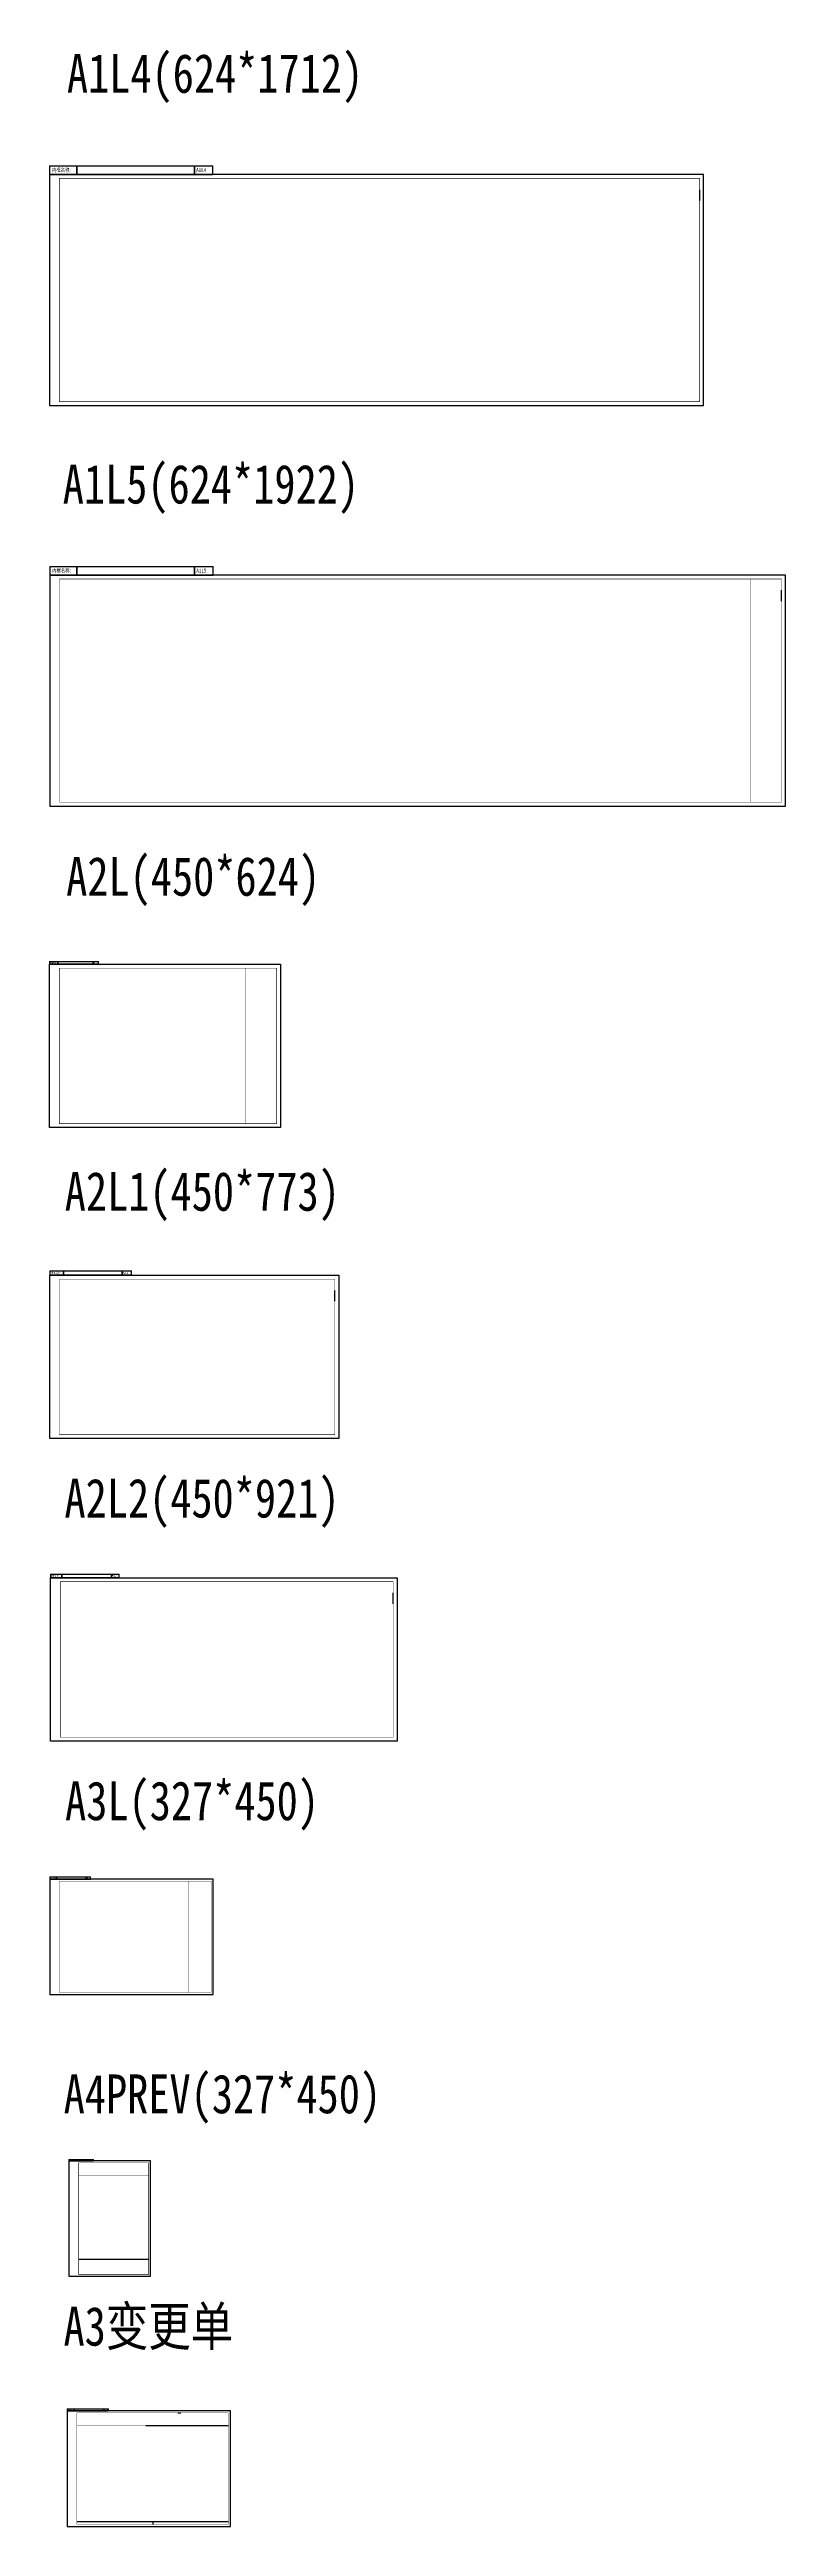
# Model space of a CAD drawing. Header units: millimetres. Extents: x -643177 to 2378000, y -101687 to 1700000.
# Drawn here: x -643081 to -453837, y 164172 to 801296 of the extents above; entities that cross this region are included whole.
import ezdxf

# ---------------------------------------------------------------- set-up
doc = ezdxf.new("R2010")
doc.units = ezdxf.units.MM
doc.header["$LTSCALE"] = 500
doc.layers.add('内框', color=8, linetype='Continuous', plot=False)
doc.styles.add('TH-STYLE1', font='Stfangso.ttf', dxfattribs={"width": 0.8})
doc.styles.add('黑体', font='simhei.ttf')

# ---------------------------------------------------------------- blocks, each defined once
blk = doc.blocks.new('THAPE_A1L4_inner')
blk.add_line((1672, 527), (1672, 555))
at = {"layer": '内框'}
for p, q in [((0, 616), (0, 594)), ((0, 616), (420, 616)), ((0, 594), (70, 594)), ((40, 594), (0, 594)), ((120, 594), (40, 594)), ((70, 594), (70, 616)), ((70, 616), (70, 594)), ((70, 594), (372.7, 594)), ((280, 594), (120, 594)), ((420, 594), (280, 594)), ((372.7, 594), (372.6, 616)), ((372.6, 616), (372.7, 594)), ((372.7, 594), (420, 594)), ((420, 594), (420, 616))]:
    blk.add_line(p, q, dxfattribs=at)
blk.add_lwpolyline([(0, 0), (1682, 0), (1682, 594), (0, 594)], close=True, dxfattribs=at)
at = {"layer": '内框', "const_width": 1.4}
blk.add_lwpolyline([(25, 584), (25, 10), (1672, 10), (1672, 584)], close=True, dxfattribs=at)
at = {"layer": '内框', "const_width": 0.5}
blk.add_lwpolyline([(1592, 584), (1592, 10)], dxfattribs=at)
at = {"layer": '内框', "style": '黑体', "width": 0.8}
for s, p in [('内框名称：', (6.3, 600.6)), ('A1L4', (377, 600.6))]:
    blk.add_text(s, height=10, dxfattribs=at).set_placement(p)
blk.add_attdef('内框名称', (73.6, 600.6), '', height=10, dxfattribs=at)
blk = doc.blocks.new('THAPE_A1L5_inner')
blk.add_line((1882, 527), (1882, 555))
at = {"layer": '内框'}
for p, q in [((0, 616), (0, 594)), ((0, 616), (420, 616)), ((0, 594), (70, 594)), ((40, 594), (0, 594)), ((120, 594), (40, 594)), ((70, 594), (70, 616)), ((70, 616), (70, 594)), ((70, 594), (372.7, 594)), ((280, 594), (120, 594)), ((420, 594), (280, 594)), ((372.7, 594), (372.6, 616)), ((372.6, 616), (372.7, 594)), ((372.7, 594), (420, 594)), ((420, 594), (420, 616))]:
    blk.add_line(p, q, dxfattribs=at)
blk.add_lwpolyline([(0, 0), (1892, 0), (1892, 594), (0, 594)], close=True, dxfattribs=at)
at = {"layer": '内框', "const_width": 1.4}
blk.add_lwpolyline([(25, 584), (25, 10), (1882, 10), (1882, 584)], close=True, dxfattribs=at)
at = {"layer": '内框', "const_width": 0.5}
blk.add_lwpolyline([(1802, 584), (1802, 10)], dxfattribs=at)
at = {"layer": '内框', "style": '黑体', "width": 0.8}
for s, p in [('内框名称：', (6.3, 600.6)), ('A1L5', (377, 600.6))]:
    blk.add_text(s, height=10, dxfattribs=at).set_placement(p)
blk.add_attdef('内框名称', (73.6, 600.6), '', height=10, dxfattribs=at)
blk = doc.blocks.new('THAPE_A2L_inner')
at = {"layer": '内框'}
for p, q in [((0, 426.6), (0, 420)), ((0, 426.6), (126, 426.6)), ((0, 420), (21, 420)), ((12, 420), (0, 420)), ((36, 420), (12, 420)), ((21, 420), (21, 426.6)), ((21, 426.6), (21, 420)), ((21, 420), (111.8, 420)), ((84, 420), (36, 420)), ((126, 420), (84, 420)), ((111.8, 420), (111.8, 426.6)), ((111.8, 426.6), (111.8, 420)), ((111.8, 420), (126, 420)), ((126, 420), (126, 426.6))]:
    blk.add_line(p, q, dxfattribs=at)
blk.add_lwpolyline([(0, 0), (0, 420), (594, 420), (594, 0)], close=True, dxfattribs=at)
at = {"layer": '内框', "const_width": 1.4}
blk.add_lwpolyline([(25, 410), (25, 10), (584, 10), (584, 410)], close=True, dxfattribs=at)
at = {"layer": '内框', "const_width": 0.5}
blk.add_lwpolyline([(504, 410), (504, 10)], dxfattribs=at)
at = {"layer": '内框', "style": '黑体', "width": 0.8}
for s, p in [('内框名称：', (1.9, 422)), ('A2L', (113.1, 422))]:
    blk.add_text(s, height=3, dxfattribs=at).set_placement(p)
blk.add_attdef('内框名称', (22.1, 422), '', height=3, dxfattribs=at)
blk = doc.blocks.new('THAPE_A2L1_inner')
blk.add_line((733, 353), (733, 381))
at = {"layer": '内框'}
for p, q in [((0, 431), (0, 420)), ((0, 431), (210, 431)), ((0, 420), (35, 420)), ((20, 420), (0, 420)), ((60, 420), (20, 420)), ((35, 420), (35, 431)), ((35, 431), (35, 420)), ((35, 420), (186.3, 420)), ((140, 420), (60, 420)), ((210, 420), (140, 420)), ((186.3, 420), (186.3, 431)), ((186.3, 431), (186.3, 420)), ((186.3, 420), (210, 420)), ((210, 420), (210, 431))]:
    blk.add_line(p, q, dxfattribs=at)
blk.add_lwpolyline([(0, 0), (0, 420), (743, 420), (743, 0)], close=True, dxfattribs=at)
at = {"layer": '内框', "const_width": 1.4}
blk.add_lwpolyline([(25, 410), (25, 10), (733, 10), (733, 410)], close=True, dxfattribs=at)
at = {"layer": '内框', "const_width": 0.5}
blk.add_lwpolyline([(653, 410), (653, 10)], dxfattribs=at)
at = {"layer": '内框', "style": '黑体', "width": 0.8}
for s, p in [('内框名称：', (3.2, 423.3)), ('A2L1', (188.5, 423.3))]:
    blk.add_text(s, height=5, dxfattribs=at).set_placement(p)
blk.add_attdef('内框名称', (36.8, 423.3), '', height=5, dxfattribs=at)
blk = doc.blocks.new('THAPE_A2L2_inner')
blk.add_line((881, 353), (881, 381))
at = {"layer": '内框'}
for p, q in [((0, 429.2), (0, 420)), ((0, 429.2), (176.4, 429.2)), ((0, 420), (29.4, 420)), ((16.8, 420), (0, 420)), ((50.4, 420), (16.8, 420)), ((29.4, 420), (29.4, 429.2)), ((29.4, 429.2), (29.4, 420)), ((29.4, 420), (156.5, 420)), ((117.6, 420), (50.4, 420)), ((176.4, 420), (117.6, 420)), ((156.5, 420), (156.5, 429.2)), ((156.5, 429.2), (156.5, 420)), ((156.5, 420), (176.4, 420)), ((176.4, 420), (176.4, 429.2))]:
    blk.add_line(p, q, dxfattribs=at)
blk.add_lwpolyline([(0, 0), (0, 420), (891, 420), (891, 0)], close=True, dxfattribs=at)
at = {"layer": '内框', "const_width": 1.4}
blk.add_lwpolyline([(25, 410), (25, 10), (881, 10), (881, 410)], close=True, dxfattribs=at)
at = {"layer": '内框', "const_width": 0.5}
blk.add_lwpolyline([(801, 410), (801, 10)], dxfattribs=at)
at = {"layer": '内框', "style": '黑体', "width": 0.8}
for s, p in [('内框名称：', (2.7, 422.8)), ('A2L2', (158.3, 422.8))]:
    blk.add_text(s, height=4.2, dxfattribs=at).set_placement(p)
blk.add_attdef('内框名称', (30.9, 422.8), '', height=4.2, dxfattribs=at)
blk = doc.blocks.new('THAPE_A3L_inner')
at = {"layer": '内框'}
for p, q in [((0, 302.5), (0, 297)), ((0, 302.5), (105, 302.5)), ((0, 297), (17.5, 297)), ((10, 297), (0, 297)), ((30, 297), (10, 297)), ((17.5, 297), (17.5, 302.5)), ((17.5, 302.5), (17.5, 297)), ((17.5, 297), (93.2, 297)), ((70, 297), (30, 297)), ((105, 297), (70, 297)), ((93.2, 297), (93.2, 302.5)), ((93.2, 302.5), (93.2, 297)), ((93.2, 297), (105, 297)), ((105, 297), (105, 302.5))]:
    blk.add_line(p, q, dxfattribs=at)
blk.add_lwpolyline([(0, 0), (420, 0), (420, 297), (0, 297)], close=True, dxfattribs=at)
at = {"layer": '内框', "const_width": 1}
blk.add_lwpolyline([(25, 5), (415, 5), (415, 292), (25, 292)], close=True, dxfattribs=at)
at = {"layer": '内框', "const_width": 0.5}
blk.add_lwpolyline([(357.6, 292), (357.6, 5)], dxfattribs=at)
at = {"layer": '内框', "style": '黑体', "width": 0.8}
for s, p in [('内框名称：', (1.6, 298.7)), ('A3L', (94.2, 298.7))]:
    blk.add_text(s, height=2.5, dxfattribs=at).set_placement(p)
blk.add_attdef('内框名称', (18.4, 298.7), '', height=2.5, dxfattribs=at)
blk = doc.blocks.new('THAPE_A4PREV_inner')
at = {"layer": '内框'}
for p, q in [((0, 300.3), (0, 297)), ((0, 300.3), (63, 300.3)), ((0, 297), (10.5, 297)), ((6, 297), (0, 297)), ((18, 297), (6, 297)), ((10.5, 297), (10.5, 300.3)), ((10.5, 300.3), (10.5, 297)), ((10.5, 297), (55.9, 297)), ((42, 297), (18, 297)), ((63, 297), (42, 297)), ((55.9, 297), (55.9, 300.3)), ((55.9, 300.3), (55.9, 297)), ((55.9, 297), (63, 297)), ((63, 297), (63, 300.3)), ((25, 44), (205, 44))]:
    blk.add_line(p, q, dxfattribs=at)
blk.add_lwpolyline([(0, 0), (210, 0), (210, 297), (0, 297)], close=True, dxfattribs=at)
for points, const_width in [([(25, 5), (205, 5), (205, 292), (25, 292)], 1), ([(25, 292), (25, 260), (205, 260), (205, 292)], 0.7)]:
    blk.add_lwpolyline(points, close=True, dxfattribs=dict(at, const_width=const_width))
at = {"layer": '内框', "style": '黑体', "width": 0.8}
for s, p in [('内框名称：', (0.9, 298)), ('A4PREV', (56.5, 298))]:
    blk.add_text(s, height=1.5, dxfattribs=at).set_placement(p)
blk.add_attdef('内框名称', (11, 298), '', height=1.5, dxfattribs=at)
blk = doc.blocks.new('THAPE_A3变更单_inner')
at = {"layer": '内框'}
for p, q in [((0, 302.5), (0, 297)), ((0, 302.5), (106.5, 302.5)), ((0, 297), (17.5, 297)), ((10, 297), (0, 297)), ((30, 297), (10, 297)), ((17.5, 297), (17.5, 302.5)), ((17.5, 302.5), (17.5, 297)), ((17.5, 297), (93.2, 297)), ((70, 297), (30, 297)), ((105, 297), (70, 297)), ((93.2, 297), (93.2, 302.5)), ((93.2, 302.5), (93.2, 297)), ((93.2, 297), (105, 297)), ((106.5, 297), (106.5, 302.5)), ((202, 260), (415, 260)), ((284.5, 292), (292.5, 292)), ((25, 13), (415, 13)), ((220, 13), (220, 5))]:
    blk.add_line(p, q, dxfattribs=at)
blk.add_lwpolyline([(0, 0), (420, 0), (420, 297), (0, 297)], close=True, dxfattribs=at)
for points, const_width in [([(25, 5), (415, 5), (415, 292), (25, 292)], 1), ([(25, 292), (25, 260), (415, 260), (415, 292)], 0.7)]:
    blk.add_lwpolyline(points, close=True, dxfattribs=dict(at, const_width=const_width))
at = {"layer": '内框', "style": '黑体', "width": 0.8}
for s, p in [('内框名称：', (1.6, 298.7)), ('A3变更单', (94.2, 298.7))]:
    blk.add_text(s, height=2.5, dxfattribs=at).set_placement(p)
blk.add_attdef('内框名称', (18.4, 298.7), '', height=2.5, dxfattribs=at)

msp = doc.modelspace()

# ---------------------------------------------------------------- block references
at = {"layer": '内框', "xscale": 100, "yscale": 100, "zscale": 100}
for name, p in [('THAPE_A1L4_inner', (-643080.83, 709743.18)), ('THAPE_A1L5_inner', (-643036.79, 606702.66)), ('THAPE_A2L_inner', (-643074.71, 524018.39)), ('THAPE_A2L1_inner', (-643027.5, 444014.4)), ('THAPE_A2L2_inner', (-642820.25, 366203.95)), ('THAPE_A3L_inner', (-643019.5, 300987.17)), ('THAPE_A4PREV_inner', (-638098.26, 228527.08)), ('THAPE_A3变更单_inner', (-638532.89, 164172.21))]:
    msp.add_blockref(name, p, dxfattribs=at)

# ---------------------------------------------------------------- texts
at = {"layer": '内框', "char_height": 10000, "attachment_point": 1, "style": 'TH-STYLE1'}
for s, insert, width in [('A1L4(624*1712)', (-638620.41, 800167.1), 30007.3099), ('A1L5(624*1922)', (-639688.39, 694510.18), 30007.3099), ('A2L(450*624)', (-638810.07, 593627.63), 30007.3099), ('A2L1(450*773)', (-639179.92, 512599.83), 30007.3099), ('A2L2(450*921)', (-639253.02, 433691.93), 30007.3099), ('A3L(327*450)', (-639095.18, 355843.62), 30007.3099), ('A4PREV(327*450)', (-639456.3, 280448.54), 30007.3099), ('A3变更单', (-639488.54, 220674.55), 74178.4482)]:
    msp.add_mtext(s, dxfattribs=dict(at, insert=insert, width=width))

doc.saveas('drawing.dxf')
